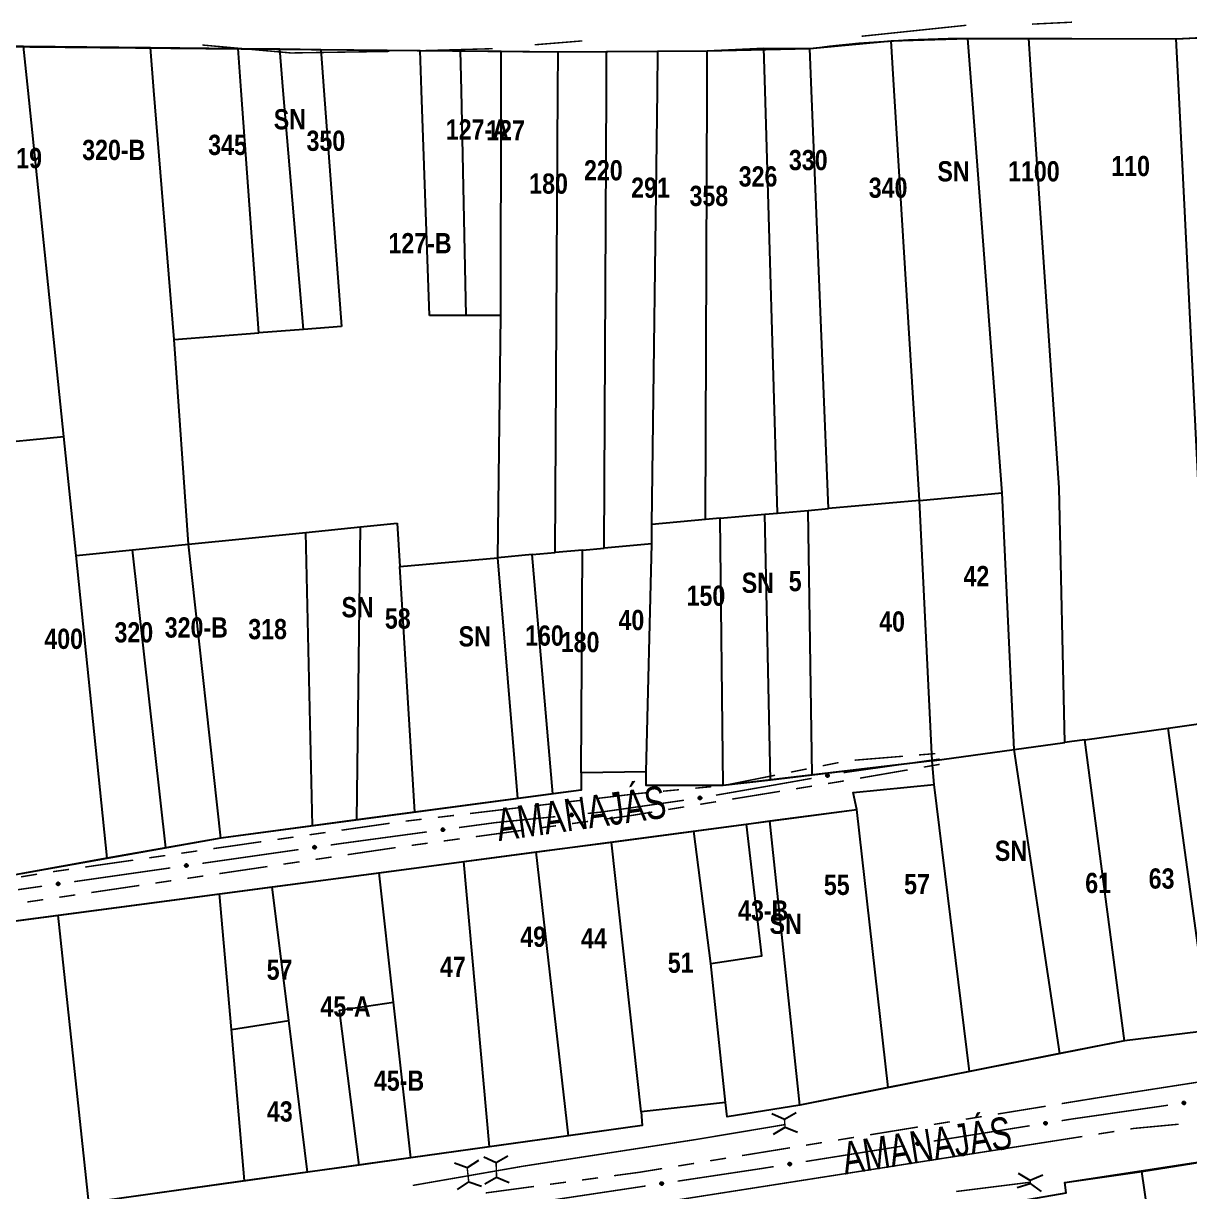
# Model space of a CAD drawing. Extents: x 203591 to 208218, y 4854879 to 4857795.
# Drawn here: x 204507.6 to 204651.7, y 4855887 to 4856031.3 of the extents above; entities that cross this region are included whole.
import ezdxf
from ezdxf.enums import TextEntityAlignment as Align

# ---------------------------------------------------------------- set-up
doc = ezdxf.new("R2010")
doc.units = 0
doc.header["$LTSCALE"] = 1.5
doc.header["$MEASUREMENT"] = 0
for name, pattern in [('PHANTOMX2', [5, 2.5, -0.5, 0.5, -0.5, 0.5, -0.5]), ('TRACO_05', [11, 7, -1, 0.5, -1, 0.5, -1]), ('TRACO_25', [8, 3, -1, 1, -1, 1, -1])]:
    doc.linetypes.add(name, pattern=pattern)
for name, color, linetype in [('CD-MALHA-LOTES', 40, 'CONTINUOUS'), ('HD-VALAS-DRENOS', 170, 'CONTINUOUS'), ('RU-QUADRAS', 210, 'CONTINUOUS'), ('SV-EIXO-RUA-N-PAV', 6, 'CONTINUOUS'), ('SV-ESTIVAS', 7, 'CONTINUOUS'), ('SV-RUA-NAO-PAV-S-GUIA-C-GUIA', 7, 'PHANTOMX2'), ('SV-TXT-RUA-N-PAV-S-GUIA-C-GUIA', 7, 'CONTINUOUS'), ('Th_NmrPorta', 7, 'CONTINUOUS')]:
    doc.layers.add(name, color=color, linetype=linetype)
doc.styles.add('ARIAL', font='ARIAL.TTF')
doc.styles.get("Standard").update_dxf_attribs({"font": 'swisscbo.ttf'})

# ---------------------------------------------------------------- blocks, each defined once
blk = doc.blocks.new('COD045', base_point=(204631.98, 4855888.34))
at = {"layer": 'SV-ESTIVAS'}
blk.add_lwpolyline([(204632.728538, 4855886.842924), (204631.98, 4855888.34), (204632.728538, 4855889.842924)], dxfattribs=at)

msp = doc.modelspace()

# ---------------------------------------------------------------- linework, layer by layer
at = {"layer": 'CD-MALHA-LOTES', "linetype": 'Continuous', "flags": 128}
for points in [[(204650.01, 4856029.37), (204672.44, 4856030.52)], [(204498.74, 4856028.53), (204507.61, 4856028.44)], [(204507.61, 4856028.44), (204523.31, 4856028.28)], [(204508.18, 4856023), (204507.61, 4856028.44)], [(204523.31, 4856028.28), (204534.12, 4856028.17)], [(204523.73, 4856023), (204523.31, 4856028.28)], [(204534.12, 4856028.17), (204539.26, 4856028.12)], [(204534.49, 4856023), (204534.12, 4856028.17)], [(204592.08, 4856027.88), (204599.07, 4856028.22)], [(204599.07, 4856028.22), (204604.73, 4856028.15)], [(204599.22, 4856023), (204599.07, 4856028.22)], [(204604.73, 4856028.15), (204614.79, 4856029.11)], [(204604.94, 4856023), (204604.73, 4856028.15)], [(204614.79, 4856029.11), (204624.26, 4856029.41)], [(204615.17, 4856023), (204614.79, 4856029.11)], [(204624.26, 4856029.41), (204631.78, 4856029.4)], [(204624.75, 4856023), (204624.26, 4856029.41)], [(204632.21, 4856023), (204631.78, 4856029.4)], [(204631.78, 4856029.4), (204637.11, 4856029.39)], [(204637.11, 4856029.39), (204650.01, 4856029.37)], [(204650.33, 4856023), (204650.01, 4856029.37)], [(204539.26, 4856028.12), (204544.34, 4856028.06)], [(204539.69, 4856023), (204539.26, 4856028.12)], [(204544.34, 4856028.06), (204556.61, 4856027.94)], [(204544.34, 4856028.06), (204544.72, 4856023)], [(204556.61, 4856027.94), (204561.6, 4856027.89)], [(204556.78, 4856023), (204556.61, 4856027.94)], [(204561.6, 4856027.89), (204566.6, 4856027.84)], [(204561.7, 4856023), (204561.6, 4856027.89)], [(204566.6, 4856027.84), (204573.65, 4856027.77)], [(204566.6, 4856023), (204566.6, 4856027.84)], [(204573.62, 4856023), (204573.65, 4856027.77)], [(204573.65, 4856027.77), (204579.64, 4856027.8)], [(204579.62, 4856023), (204579.64, 4856027.8)], [(204579.64, 4856027.8), (204585.97, 4856027.84)], [(204585.91, 4856023), (204585.97, 4856027.84)], [(204585.97, 4856027.84), (204592.08, 4856027.88)], [(204592.06, 4856023), (204592.08, 4856027.88)], [(204512.61, 4855980.24), (204508.18, 4856023)], [(204526.21, 4855992.22), (204523.73, 4856023)], [(204536.67, 4855993.04), (204534.49, 4856023)], [(204542.2, 4855993.47), (204539.69, 4856023)], [(204544.72, 4856023), (204546.88, 4855993.84)], [(204557.77, 4855995.18), (204556.78, 4856023)], [(204562.28, 4855995.17), (204561.7, 4856023)], [(204566.59, 4855995.18), (204566.6, 4856023)], [(204573.27, 4855965.91), (204573.62, 4856023)], [(204579.32, 4855966.46), (204579.62, 4856023)], [(204585.24, 4855969.39), (204585.91, 4856023)], [(204591.87, 4855969.99), (204592.06, 4856023)], [(204600.73, 4855970.78), (204599.22, 4856023)], [(204607.06, 4855971.35), (204604.94, 4856023)], [(204618.29, 4855972.35), (204615.17, 4856023)], [(204628.52, 4855973.27), (204624.75, 4856023)], [(204636.26, 4855942.45), (204635.54, 4855973.9), (204632.21, 4856023)], [(204654.19, 4855944.94), (204650.33, 4856023)], [(204562.28, 4855995.17), (204557.77, 4855995.18)], [(204566.59, 4855995.18), (204562.28, 4855995.17)], [(204566.22, 4855965.27), (204566.59, 4855995.18)], [(204546.88, 4855993.84), (204542.2, 4855993.47)], [(204526.21, 4855992.22), (204536.67, 4855993.04)], [(204528, 4855966.95), (204526.21, 4855992.22)], [(204542.2, 4855993.47), (204536.67, 4855993.04)], [(204502.47, 4855979.25), (204512.61, 4855980.24)], [(204514.12, 4855965.55), (204512.61, 4855980.24)], [(204618.29, 4855972.35), (204607.06, 4855971.35)], [(204618.29, 4855972.35), (204628.52, 4855973.27)], [(204619.86, 4855940.17), (204618.29, 4855972.35)], [(204629.97, 4855941.57), (204628.52, 4855973.27)], [(204593.68, 4855970.15), (204599.19, 4855970.64)], [(204599.19, 4855970.64), (204600.73, 4855970.78)], [(204599.9, 4855937.81), (204599.19, 4855970.64)], [(204600.73, 4855970.78), (204604.54, 4855971.12)], [(204604.54, 4855971.12), (204607.06, 4855971.35)], [(204605.03, 4855938.42), (204604.54, 4855971.12)], [(204542.47, 4855968.4), (204549.25, 4855969.08)], [(204548.77, 4855932.87), (204549.25, 4855969.08)], [(204549.25, 4855969.08), (204553.75, 4855969.53)], [(204553.75, 4855969.53), (204554.08, 4855964.17)], [(204591.87, 4855969.99), (204585.24, 4855969.39)], [(204585.24, 4855967), (204585.24, 4855969.39)], [(204593.68, 4855970.15), (204591.87, 4855969.99)], [(204594.05, 4855937.13), (204593.68, 4855970.15)], [(204528, 4855966.95), (204542.47, 4855968.4)], [(204543.31, 4855932.15), (204542.47, 4855968.4)], [(204514.12, 4855965.55), (204521.08, 4855966.25)], [(204521.08, 4855966.25), (204528, 4855966.95)], [(204525.19, 4855929.43), (204521.08, 4855966.25)], [(204531.98, 4855930.64), (204528, 4855966.95)], [(204576.65, 4855966.22), (204573.27, 4855965.91)], [(204576.51, 4855938.68), (204576.65, 4855966.22)], [(204576.65, 4855966.22), (204579.32, 4855966.46)], [(204585.24, 4855967), (204579.32, 4855966.46)], [(204584.54, 4855938.82), (204585.24, 4855967)], [(204517.96, 4855928.14), (204514.12, 4855965.55)], [(204554.08, 4855964.17), (204566.22, 4855965.27)], [(204570.45, 4855965.66), (204566.22, 4855965.27)], [(204568.66, 4855935.52), (204566.22, 4855965.27)], [(204570.45, 4855965.66), (204573.27, 4855965.91)], [(204573.01, 4855936.1), (204570.45, 4855965.66)], [(204555.94, 4855933.83), (204554.08, 4855964.17)], [(204648.99, 4855944.22), (204654.19, 4855944.94)], [(204638.7, 4855942.79), (204648.99, 4855944.22)], [(204654.1, 4855906.87), (204648.99, 4855944.22)], [(204619.86, 4855940.17), (204629.97, 4855941.57)], [(204629.97, 4855941.57), (204636.26, 4855942.45)], [(204635.61, 4855904.01), (204629.97, 4855941.57)], [(204637.11, 4855942.56), (204636.26, 4855942.45)], [(204638.7, 4855942.79), (204637.11, 4855942.56)], [(204643.62, 4855905.6), (204638.7, 4855942.79)], [(204619.86, 4855940.17), (204605.03, 4855938.42)], [(204620.11, 4855937.27), (204619.86, 4855940.17)], [(204576.51, 4855938.68), (204576.51, 4855936.56), (204573.01, 4855936.1)], [(204584.54, 4855938.82), (204576.51, 4855938.68)], [(204594.05, 4855937.13), (204584.54, 4855937.13), (204584.54, 4855938.82)], [(204599.9, 4855937.81), (204594.05, 4855937.13)], [(204605.03, 4855938.42), (204599.9, 4855937.81)], [(204610.53, 4855934.17), (204610.11, 4855936.28), (204620.11, 4855937.27)], [(204624.47, 4855901.81), (204620.11, 4855937.27)], [(204573.01, 4855936.1), (204568.66, 4855935.52)], [(204568.66, 4855935.52), (204555.94, 4855933.83)], [(204555.94, 4855933.83), (204548.77, 4855932.87)], [(204599.81, 4855932.75), (204610.53, 4855934.17)], [(204614.44, 4855899.82), (204610.53, 4855934.17)], [(204543.31, 4855932.15), (204531.98, 4855930.64)], [(204548.77, 4855932.87), (204543.31, 4855932.15)], [(204580.23, 4855930.15), (204590.4, 4855931.5)], [(204590.4, 4855931.5), (204596.9, 4855932.36)], [(204592.5, 4855915.15), (204590.4, 4855931.5)], [(204592.5, 4855915.15), (204598.83, 4855916.07), (204596.9, 4855932.36)], [(204596.9, 4855932.36), (204599.81, 4855932.75)], [(204603.52, 4855897.66), (204599.81, 4855932.75)], [(204531.98, 4855930.64), (204525.19, 4855929.43)], [(204570.93, 4855928.92), (204580.23, 4855930.15)], [(204583.9, 4855896.83), (204580.23, 4855930.15)], [(204525.19, 4855929.43), (204517.96, 4855928.14)], [(204562.02, 4855927.74), (204570.93, 4855928.92)], [(204574.94, 4855893.87), (204570.93, 4855928.92)], [(204517.96, 4855928.14), (204506.58, 4855926.11)], [(204551.55, 4855926.35), (204562.02, 4855927.74)], [(204565.16, 4855892.5), (204562.02, 4855927.74)], [(204538.34, 4855924.6), (204551.55, 4855926.35)], [(204553.33, 4855910.35), (204551.55, 4855926.35)], [(204531.82, 4855923.74), (204538.34, 4855924.6)], [(204540.38, 4855908.11), (204538.34, 4855924.6)], [(204511.91, 4855921.1), (204531.82, 4855923.74)], [(204533.29, 4855906.98), (204531.82, 4855923.74)], [(204478.88, 4855916.73), (204511.91, 4855921.1)], [(204515.67, 4855885.59), (204511.91, 4855921.1)], [(204594.33, 4855897.96), (204592.5, 4855915.15)], [(204549.06, 4855890.25), (204546.64, 4855909.37), (204553.33, 4855910.35)], [(204555.47, 4855891.15), (204553.33, 4855910.35)], [(204533.29, 4855906.98), (204540.38, 4855908.11)], [(204534.92, 4855888.28), (204533.29, 4855906.98)], [(204542.69, 4855889.36), (204540.38, 4855908.11)], [(204643.62, 4855905.6), (204637.11, 4855904.31)], [(204654.1, 4855906.87), (204643.62, 4855905.6)], [(204637.11, 4855904.31), (204635.61, 4855904.01)], [(204635.61, 4855904.01), (204624.47, 4855901.81)], [(204624.47, 4855901.81), (204614.44, 4855899.82)], [(204614.44, 4855899.82), (204603.52, 4855897.66)], [(204583.9, 4855896.83), (204584.04, 4855895.14), (204574.94, 4855893.87)], [(204594.33, 4855897.96), (204583.9, 4855896.83)], [(204603.52, 4855897.66), (204594.53, 4855896.21), (204594.33, 4855897.96)], [(204565.16, 4855892.5), (204555.47, 4855891.15)], [(204574.94, 4855893.87), (204565.16, 4855892.5)], [(204555.47, 4855891.15), (204549.06, 4855890.25)], [(204645.75, 4855889.45), (204658.61, 4855891.5)], [(204549.06, 4855890.25), (204542.69, 4855889.36)], [(204534.92, 4855888.28), (204515.67, 4855885.59)], [(204542.69, 4855889.36), (204534.92, 4855888.28)], [(204636.26, 4855888.1), (204637.11, 4855888.22)], [(204637.11, 4855888.22), (204645.75, 4855889.45)], [(204650.91, 4855854.04), (204645.75, 4855889.45)], [(204636.4, 4855886.82), (204636.26, 4855888.1)]]:
    msp.add_lwpolyline(points, dxfattribs=at)
at = {"layer": 'HD-VALAS-DRENOS', "linetype": 'TRACO_05', "const_width": 0.18, "flags": 128}
for points in [[(204611.13, 4856029.68), (204624.08, 4856031.04)], [(204632.18, 4856031.18), (204637.12, 4856031.42)], [(204529.7, 4856028.6), (204540.64, 4856027.62), (204552.82, 4856027.81)], [(204557.11, 4856027.91), (204565.58, 4856028.15)], [(204570.75, 4856028.63), (204576.65, 4856029.11)], [(204555.7, 4855887.73), (204569.36, 4855890.11), (204590.67, 4855893.4), (204601.71, 4855895.25)], [(204622.82, 4855886.98), (204631.93, 4855888.12)]]:
    msp.add_lwpolyline(points, dxfattribs=at)
at = {"layer": 'RU-QUADRAS', "color": 6, "linetype": 'Continuous'}
for points in [[(204495.32, 4856028.52), (204573.65, 4856027.77), (204592.08, 4856027.88), (204604.73, 4856028.15, -0.0317461312), (204624.26, 4856029.41), (204650.01, 4856029.37), (204688.4, 4856031.22)], [(204328.47, 4855729.35), (204320.23, 4855778.16), (204367.85, 4855784.89), (204367.95, 4855783.47), (204399.83, 4855788.77), (204399.74, 4855789.91), (204442.39, 4855796.45), (204441.82, 4855801.19), (204318.81, 4855784.51), (204312.55, 4855827.72), (204431.87, 4855845.73), (204439.64, 4855851.6), (204453.85, 4855859.18), (204489.67, 4855865.06), (204489.3, 4855867.71), (204498.39, 4855868.85), (204534.41, 4855872.26, -0.0077009033), (204618.45, 4855883.7), (204636.4, 4855886.82), (204636.26, 4855888.1), (204658.61, 4855891.5)]]:
    msp.add_lwpolyline(points, format="xyb", dxfattribs=at)
for points in [[(204461.6, 4855914.44), (204610.53, 4855934.17), (204610.11, 4855936.28), (204620.11, 4855937.27), (204619.86, 4855940.17), (204594.05, 4855937.13), (204584.54, 4855937.13), (204584.54, 4855938.82), (204576.51, 4855938.68), (204576.51, 4855936.56), (204531.98, 4855930.64), (204479.08, 4855921.2)], [(204723.59, 4855915.31), (204643.62, 4855905.6), (204603.52, 4855897.66), (204594.53, 4855896.21), (204594.33, 4855897.96), (204583.9, 4855896.83), (204584.04, 4855895.14), (204465.97, 4855878.65)]]:
    msp.add_lwpolyline(points, dxfattribs=at)
at = {"layer": 'SV-EIXO-RUA-N-PAV', "const_width": 0.18, "flags": 128}
for points in [[(204620.78, 4855940.4), (204609.88807, 4855938.861863)], [(204609.45, 4855938.8), (204608.900901, 4855938.7031)], [(204609.88807, 4855938.861863), (204609.45, 4855938.8)], [(204600.037849, 4855937.139032), (204599.42, 4855937.03)], [(204604.961767, 4855938.007959), (204600.037849, 4855937.139032)], [(204599.42, 4855937.03), (204593.142431, 4855935.933548)], [(204589.19181, 4855935.310016), (204579.292475, 4855933.894683)], [(204573.323926, 4855933.284407), (204566.358295, 4855932.591603)], [(204578.91, 4855933.84), (204577.304287, 4855933.680295)], [(204579.292475, 4855933.894683), (204578.91, 4855933.84)], [(204557.437799, 4855931.399858), (204547.52806, 4855930.05931)], [(204565.94, 4855932.55), (204561.401695, 4855931.936077)], [(204566.358295, 4855932.591603), (204565.94, 4855932.55)], [(204546.72, 4855929.95), (204545.547326, 4855929.782475)], [(204547.52806, 4855930.05931), (204546.72, 4855929.95)], [(204541.587528, 4855929.21679), (204529.708134, 4855927.519733)], [(204525.748336, 4855926.954048), (204513.868942, 4855925.256991)], [(204509.909144, 4855924.691306), (204506.939295, 4855924.267042)], [(204637.1, 4855895.93), (204648.977908, 4855897.637426)], [(204635.837525, 4855895.728584), (204636.825036, 4855895.886133)], [(204636.825036, 4855895.886133), (204637.1, 4855895.93)], [(204620.037346, 4855893.207804), (204631.88748, 4855895.098389)], [(204604.237166, 4855890.687025), (204616.087301, 4855892.577609)], [(204588.42288, 4855888.257243), (204598.311513, 4855889.745512)], [(204598.311513, 4855889.745512), (204598.74, 4855889.81)], [(204598.74, 4855889.81), (204600.287121, 4855890.05683)], [(204572.601068, 4855885.876012), (204584.467427, 4855887.661935)]]:
    msp.add_lwpolyline(points, dxfattribs=at)
at = {"layer": 'SV-EIXO-RUA-N-PAV', "flags": 128}
for points in [[(204607.091959, 4855938.272093), (204607.064482, 4855938.231633), (204607.032594, 4855938.202477), (204606.998998, 4855938.185815), (204606.965471, 4855938.178833), (204606.930367, 4855938.175552), (204606.894245, 4855938.180053), (204606.855261, 4855938.193929), (204606.81448, 4855938.221207), (204606.78676, 4855938.255837), (204606.768662, 4855938.2879), (204606.759368, 4855938.32244), (204606.756753, 4855938.356595), (204606.762669, 4855938.393962), (204606.777117, 4855938.433332), (204606.805538, 4855938.473675), (204606.836997, 4855938.502044), (204606.869915, 4855938.517307), (204606.904699, 4855938.526431), (204606.940578, 4855938.52935), (204606.97601, 4855938.524728), (204607.015623, 4855938.510109), (204607.05507, 4855938.48153), (204607.083723, 4855938.450477), (204607.099444, 4855938.417781), (204607.107656, 4855938.383334), (204607.111374, 4855938.348165), (204607.108361, 4855938.311666), (204607.091959, 4855938.272093)], [(204591.329491, 4855935.504446), (204591.300708, 4855935.464904), (204591.267885, 4855935.436806), (204591.233763, 4855935.42125), (204591.200026, 4855935.415366), (204591.164834, 4855935.413234), (204591.128878, 4855935.418912), (204591.090367, 4855935.434054), (204591.050499, 4855935.462649), (204591.023924, 4855935.498165), (204591.006884, 4855935.530802), (204590.998723, 4855935.565627), (204590.997224, 4855935.59985), (204591.004357, 4855935.637003), (204591.020083, 4855935.67588), (204591.049807, 4855935.715274), (204591.082175, 4855935.7426), (204591.115574, 4855935.75678), (204591.150638, 4855935.764763), (204591.186592, 4855935.766509), (204591.221855, 4855935.760732), (204591.26097, 4855935.744828), (204591.299462, 4855935.714975), (204591.327086, 4855935.683003), (204591.341731, 4855935.649812), (204591.348813, 4855935.615115), (204591.351381, 4855935.579843), (204591.347177, 4855935.543462), (204591.329491, 4855935.504446)], [(204575.467977, 4855933.387031), (204575.437525, 4855933.34876), (204575.403527, 4855933.322094), (204575.36877, 4855933.308015), (204575.334812, 4855933.303582), (204575.299561, 4855933.30296), (204575.263881, 4855933.310174), (204575.226055, 4855933.326953), (204575.187449, 4855933.357231), (204575.162421, 4855933.393853), (204575.146795, 4855933.427191), (204575.140134, 4855933.462334), (204575.140104, 4855933.496589), (204575.148823, 4855933.533403), (204575.166201, 4855933.57157), (204575.197586, 4855933.609653), (204575.231096, 4855933.635567), (204575.265072, 4855933.648302), (204575.300445, 4855933.654775), (204575.336442, 4855933.654979), (204575.371424, 4855933.647695), (204575.409821, 4855933.630129), (204575.446999, 4855933.598654), (204575.473226, 4855933.565527), (204575.486435, 4855933.531739), (204575.492024, 4855933.49677), (204575.493078, 4855933.461421), (204575.487319, 4855933.425253), (204575.467977, 4855933.387031)], [(204559.576888, 4855931.578142), (204559.547807, 4855931.538818), (204559.514772, 4855931.510969), (204559.480533, 4855931.495671), (204559.446753, 4855931.490041), (204559.411546, 4855931.488175), (204559.375634, 4855931.494124), (204559.337239, 4855931.509557), (204559.297587, 4855931.538452), (204559.271282, 4855931.574168), (204559.254488, 4855931.606932), (204559.24659, 4855931.641819), (204559.24535, 4855931.676051), (204559.252763, 4855931.71315), (204559.268782, 4855931.751907), (204559.298803, 4855931.791075), (204559.331376, 4855931.818156), (204559.364882, 4855931.832083), (204559.400004, 4855931.839801), (204559.435971, 4855931.841276), (204559.471189, 4855931.835233), (204559.510183, 4855931.819034), (204559.548449, 4855931.788892), (204559.57583, 4855931.756712), (204559.590224, 4855931.723411), (204559.597044, 4855931.688661), (204559.599345, 4855931.653371), (204559.594868, 4855931.617023), (204559.576888, 4855931.578142)], [(204543.725231, 4855929.410978), (204543.696443, 4855929.371439), (204543.663616, 4855929.343344), (204543.629493, 4855929.327792), (204543.595755, 4855929.321912), (204543.560563, 4855929.319784), (204543.524608, 4855929.325466), (204543.486099, 4855929.340612), (204543.446233, 4855929.369212), (204543.419663, 4855929.404731), (204543.402626, 4855929.43737), (204543.394469, 4855929.472196), (204543.392974, 4855929.506419), (204543.400112, 4855929.543571), (204543.415842, 4855929.582447), (204543.44557, 4855929.621837), (204543.477941, 4855929.649159), (204543.511342, 4855929.663336), (204543.546406, 4855929.671315), (204543.582361, 4855929.673057), (204543.617623, 4855929.667276), (204543.656736, 4855929.651367), (204543.695225, 4855929.62151), (204543.722845, 4855929.589535), (204543.737486, 4855929.556342), (204543.744564, 4855929.521644), (204543.747128, 4855929.486372), (204543.742921, 4855929.449992), (204543.725231, 4855929.410978)], [(204527.886039, 4855927.148236), (204527.857251, 4855927.108697), (204527.824424, 4855927.080602), (204527.790301, 4855927.06505), (204527.756563, 4855927.05917), (204527.721371, 4855927.057042), (204527.685416, 4855927.062724), (204527.646907, 4855927.07787), (204527.607041, 4855927.10647), (204527.580471, 4855927.141989), (204527.563434, 4855927.174628), (204527.555277, 4855927.209454), (204527.553782, 4855927.243677), (204527.56092, 4855927.28083), (204527.57665, 4855927.319705), (204527.606378, 4855927.359095), (204527.63875, 4855927.386418), (204527.67215, 4855927.400594), (204527.707214, 4855927.408573), (204527.743169, 4855927.410315), (204527.778431, 4855927.404534), (204527.817544, 4855927.388625), (204527.856034, 4855927.358768), (204527.883653, 4855927.326793), (204527.898294, 4855927.2936), (204527.905373, 4855927.258902), (204527.907937, 4855927.22363), (204527.903729, 4855927.18725), (204527.886039, 4855927.148236)], [(204512.046847, 4855924.885494), (204512.018059, 4855924.845955), (204511.985233, 4855924.81786), (204511.951109, 4855924.802308), (204511.917372, 4855924.796428), (204511.882179, 4855924.7943), (204511.846224, 4855924.799982), (204511.807715, 4855924.815128), (204511.76785, 4855924.843728), (204511.741279, 4855924.879247), (204511.724242, 4855924.911886), (204511.716085, 4855924.946712), (204511.71459, 4855924.980935), (204511.721728, 4855925.018088), (204511.737458, 4855925.056963), (204511.767186, 4855925.096353), (204511.799558, 4855925.123676), (204511.832959, 4855925.137852), (204511.868023, 4855925.145831), (204511.903978, 4855925.147573), (204511.93924, 4855925.141792), (204511.978352, 4855925.125883), (204512.016842, 4855925.096026), (204512.044461, 4855925.064051), (204512.059103, 4855925.030858), (204512.066181, 4855924.99616), (204512.068745, 4855924.960888), (204512.064537, 4855924.924508), (204512.046847, 4855924.885494)], [(204650.799678, 4855898.010513), (204650.828431, 4855898.050077), (204650.861233, 4855898.078201), (204650.895343, 4855898.093782), (204650.929075, 4855898.099692), (204650.964266, 4855898.101851), (204651.000226, 4855898.0962), (204651.038748, 4855898.081088), (204651.078639, 4855898.052523), (204651.10524, 4855898.017027), (204651.122305, 4855897.984403), (204651.130493, 4855897.949584), (204651.132018, 4855897.915363), (204651.124913, 4855897.878204), (204651.109216, 4855897.839314), (204651.079522, 4855897.799898), (204651.047175, 4855897.772548), (204651.013786, 4855897.758342), (204650.978729, 4855897.750333), (204650.942776, 4855897.748559), (204650.907509, 4855897.75431), (204650.868382, 4855897.770184), (204650.829867, 4855897.800007), (204650.802219, 4855897.831958), (204650.787549, 4855897.865139), (204650.780441, 4855897.89983), (204650.777846, 4855897.9351), (204650.782021, 4855897.971484), (204650.799678, 4855898.010513)], [(204633.703273, 4855895.499555), (204633.731412, 4855895.539558), (204633.763776, 4855895.568185), (204633.797642, 4855895.584291), (204633.831279, 4855895.590721), (204633.866432, 4855895.593423), (204633.902475, 4855895.588328), (204633.941226, 4855895.573812), (204633.981552, 4855895.545866), (204634.008699, 4855895.510785), (204634.026266, 4855895.478429), (204634.03499, 4855895.44374), (204634.037043, 4855895.409546), (204634.030512, 4855895.372282), (204634.015418, 4855895.333155), (204633.986336, 4855895.293286), (204633.954415, 4855895.265439), (204633.921249, 4855895.25072), (204633.88632, 4855895.24217), (204633.850398, 4855895.239841), (204633.815047, 4855895.245047), (204633.77568, 4855895.260315), (204633.736709, 4855895.28954), (204633.708571, 4855895.321061), (204633.69339, 4855895.354011), (204633.685747, 4855895.388588), (204633.682608, 4855895.423814), (204633.686222, 4855895.460258), (204633.703273, 4855895.499555)], [(204617.903094, 4855892.978776), (204617.931233, 4855893.018779), (204617.963597, 4855893.047405), (204617.997462, 4855893.063512), (204618.0311, 4855893.069941), (204618.066253, 4855893.072644), (204618.102296, 4855893.067548), (204618.141047, 4855893.053032), (204618.181373, 4855893.025087), (204618.208519, 4855892.990005), (204618.226086, 4855892.957649), (204618.23481, 4855892.92296), (204618.236863, 4855892.888767), (204618.230332, 4855892.851502), (204618.215238, 4855892.812376), (204618.186157, 4855892.772506), (204618.154235, 4855892.744659), (204618.12107, 4855892.72994), (204618.086141, 4855892.72139), (204618.050219, 4855892.719062), (204618.014867, 4855892.724267), (204617.9755, 4855892.739535), (204617.936529, 4855892.768761), (204617.908392, 4855892.800281), (204617.893211, 4855892.833231), (204617.885568, 4855892.867809), (204617.882429, 4855892.903034), (204617.886042, 4855892.939479), (204617.903094, 4855892.978776)], [(204602.102914, 4855890.457996), (204602.131054, 4855890.497999), (204602.163418, 4855890.526625), (204602.197283, 4855890.542732), (204602.23092, 4855890.549162), (204602.266073, 4855890.551864), (204602.302116, 4855890.546769), (204602.340867, 4855890.532253), (204602.381194, 4855890.504307), (204602.40834, 4855890.469226), (204602.425907, 4855890.436869), (204602.434631, 4855890.402181), (204602.436684, 4855890.367987), (204602.430153, 4855890.330723), (204602.415059, 4855890.291596), (204602.385977, 4855890.251726), (204602.354056, 4855890.223879), (204602.32089, 4855890.20916), (204602.285961, 4855890.20061), (204602.25004, 4855890.198282), (204602.214688, 4855890.203487), (204602.175321, 4855890.218756), (204602.13635, 4855890.247981), (204602.108212, 4855890.279502), (204602.093031, 4855890.312451), (204602.085388, 4855890.347029), (204602.082249, 4855890.382254), (204602.085863, 4855890.418699), (204602.102914, 4855890.457996)], [(204586.28669, 4855888.04706), (204586.315181, 4855888.086813), (204586.347797, 4855888.115153), (204586.381803, 4855888.13096), (204586.415496, 4855888.137092), (204586.450671, 4855888.139484), (204586.486668, 4855888.134071), (204586.525289, 4855888.119214), (204586.565367, 4855888.090913), (204586.592203, 4855888.055594), (204586.609484, 4855888.023083), (204586.617901, 4855887.988319), (204586.619652, 4855887.954109), (204586.612793, 4855887.916903), (204586.597354, 4855887.877911), (204586.567921, 4855887.8383), (204586.535756, 4855887.810736), (204586.502462, 4855887.79631), (204586.467458, 4855887.788069), (204586.431517, 4855887.786058), (204586.396213, 4855887.791575), (204586.356982, 4855887.80719), (204586.318271, 4855887.836758), (204586.290413, 4855887.868526), (204586.275523, 4855887.901608), (204586.268186, 4855887.936252), (204586.265358, 4855887.971504), (204586.269292, 4855888.007915), (204586.28669, 4855888.04706)]]:
    msp.add_lwpolyline(points, close=True, dxfattribs=at)
for points in [[(204607.083723, 4855938.450477), (204606.756753, 4855938.356595)], [(204607.099444, 4855938.417781), (204606.759368, 4855938.32244)], [(204607.088032, 4855938.434283), (204606.760945, 4855938.340536)], [(204607.05507, 4855938.48153), (204606.762669, 4855938.393962)], [(204607.067085, 4855938.466612), (204606.764186, 4855938.377134)], [(204607.100916, 4855938.400531), (204606.765293, 4855938.308049)], [(204607.107656, 4855938.383334), (204606.768662, 4855938.2879)], [(204607.031831, 4855938.493646), (204606.772802, 4855938.41468)], [(204607.015623, 4855938.510109), (204606.777117, 4855938.433332)], [(204607.105975, 4855938.364012), (204606.78292, 4855938.270977)], [(204607.111374, 4855938.348165), (204606.78676, 4855938.255837)], [(204606.990807, 4855938.514118), (204606.798887, 4855938.455309)], [(204607.105185, 4855938.329233), (204606.80521, 4855938.238885)], [(204606.97601, 4855938.524728), (204606.805538, 4855938.473675)], [(204607.108361, 4855938.311666), (204606.81448, 4855938.221207)], [(204606.954131, 4855938.525659), (204606.827501, 4855938.489456)], [(204606.940578, 4855938.52935), (204606.836997, 4855938.502044)], [(204607.099019, 4855938.293505), (204606.838014, 4855938.210033)], [(204607.091959, 4855938.272093), (204606.855261, 4855938.193929)], [(204607.076096, 4855938.250662), (204606.881963, 4855938.188691)], [(204607.064482, 4855938.231633), (204606.894245, 4855938.180053)], [(204607.046376, 4855938.214934), (204606.920853, 4855938.180313)], [(204607.032594, 4855938.202477), (204606.930367, 4855938.175552)], [(204591.327086, 4855935.683003), (204590.997224, 4855935.59985)], [(204591.341731, 4855935.649812), (204590.998723, 4855935.565627)], [(204591.330864, 4855935.666678), (204591.00089, 4855935.583662)], [(204591.342639, 4855935.632523), (204591.004174, 4855935.55105)], [(204591.299462, 4855935.714975), (204591.004357, 4855935.637003)], [(204591.310984, 4855935.699674), (204591.005324, 4855935.620134)], [(204591.348813, 4855935.615115), (204591.006884, 4855935.530802)], [(204591.276631, 4855935.727844), (204591.015161, 4855935.657379)], [(204591.26097, 4855935.744828), (204591.020083, 4855935.67588)], [(204591.346502, 4855935.595859), (204591.020581, 4855935.513422)], [(204591.351381, 4855935.579843), (204591.023924, 4855935.498165)], [(204591.344577, 4855935.561123), (204591.041812, 4855935.480619)], [(204591.236298, 4855935.749645), (204591.042559, 4855935.697135)], [(204591.221855, 4855935.760732), (204591.049807, 4855935.715274)], [(204591.347177, 4855935.543462), (204591.050499, 4855935.462649)], [(204591.200017, 4855935.762377), (204591.072273, 4855935.730329)], [(204591.337248, 4855935.525615), (204591.073656, 4855935.450712)], [(204591.186592, 4855935.766509), (204591.082175, 4855935.7426)], [(204591.329491, 4855935.504446), (204591.090367, 4855935.434054)], [(204591.312938, 4855935.483545), (204591.116884, 4855935.427946)], [(204591.300708, 4855935.464904), (204591.128878, 4855935.418912)], [(204591.282066, 4855935.448806), (204591.15548, 4855935.418302)], [(204591.267885, 4855935.436806), (204591.164834, 4855935.413234)], [(204575.473226, 4855933.565527), (204575.140104, 4855933.496589)], [(204575.486435, 4855933.531739), (204575.140134, 4855933.462334)], [(204575.476301, 4855933.549055), (204575.143073, 4855933.480259)], [(204575.486602, 4855933.514427), (204575.144956, 4855933.447536)], [(204575.492024, 4855933.49677), (204575.146795, 4855933.427191)], [(204575.446999, 4855933.598654), (204575.148823, 4855933.533403)], [(204575.457854, 4855933.582873), (204575.149066, 4855933.516508)], [(204575.48889, 4855933.477631), (204575.159735, 4855933.40924)], [(204575.424741, 4855933.612489), (204575.160491, 4855933.553297)], [(204575.493078, 4855933.461421), (204575.162421, 4855933.393853)], [(204575.409821, 4855933.630129), (204575.166201, 4855933.57157)], [(204575.485477, 4855933.44301), (204575.17954, 4855933.375557)], [(204575.487319, 4855933.425253), (204575.187449, 4855933.357231)], [(204575.385379, 4855933.636), (204575.189567, 4855933.591842)], [(204575.371424, 4855933.647695), (204575.197586, 4855933.609653)], [(204575.476633, 4855933.407849), (204575.210073, 4855933.344313)], [(204575.349677, 4855933.650275), (204575.220677, 4855933.623732)], [(204575.467977, 4855933.387031), (204575.226055, 4855933.326953)], [(204575.336442, 4855933.654979), (204575.231096, 4855933.635567)], [(204575.450543, 4855933.366859), (204575.252286, 4855933.319715)], [(204575.437525, 4855933.34876), (204575.263881, 4855933.310174)], [(204575.41821, 4855933.333475), (204575.290432, 4855933.308425)], [(204575.403527, 4855933.322094), (204575.299561, 4855933.30296)], [(204559.57583, 4855931.756712), (204559.24535, 4855931.676051)], [(204559.590224, 4855931.723411), (204559.24659, 4855931.641819)], [(204559.579485, 4855931.740358), (204559.248893, 4855931.659836)], [(204559.591002, 4855931.706115), (204559.251931, 4855931.627201)], [(204559.548449, 4855931.788892), (204559.252763, 4855931.71315)], [(204559.559854, 4855931.773503), (204559.253603, 4855931.696274)], [(204559.597044, 4855931.688661), (204559.254488, 4855931.606932)], [(204559.525716, 4855931.801932), (204559.263721, 4855931.733444)], [(204559.594588, 4855931.669423), (204559.268054, 4855931.58945)], [(204559.510183, 4855931.819034), (204559.268782, 4855931.751907)], [(204559.599345, 4855931.653371), (204559.271282, 4855931.574168)], [(204559.5924, 4855931.634703), (204559.289036, 4855931.556488)], [(204559.485548, 4855931.824037), (204559.291418, 4855931.772991)], [(204559.594868, 4855931.617023), (204559.297587, 4855931.538452)], [(204559.471189, 4855931.835233), (204559.298803, 4855931.791075)], [(204559.584803, 4855931.599252), (204559.320653, 4855931.526341)], [(204559.449365, 4855931.837043), (204559.321382, 4855931.805961)], [(204559.435971, 4855931.841276), (204559.331376, 4855931.818156)], [(204559.576888, 4855931.578142), (204559.337239, 4855931.509557)], [(204559.560177, 4855931.557366), (204559.363708, 4855931.503249)], [(204559.547807, 4855931.538818), (204559.375634, 4855931.494124)], [(204559.529043, 4855931.522861), (204559.40223, 4855931.493314)], [(204559.514772, 4855931.510969), (204559.411546, 4855931.488175)], [(204543.722845, 4855929.589535), (204543.392974, 4855929.506419)], [(204543.737486, 4855929.556342), (204543.394469, 4855929.472196)], [(204543.726621, 4855929.573209), (204543.396638, 4855929.490231)], [(204543.738393, 4855929.539053), (204543.399919, 4855929.457618)], [(204543.695225, 4855929.62151), (204543.400112, 4855929.543571)], [(204543.706745, 4855929.606207), (204543.401076, 4855929.526703)], [(204543.744564, 4855929.521644), (204543.402626, 4855929.43737)], [(204543.672396, 4855929.634381), (204543.410918, 4855929.563946)], [(204543.656736, 4855929.651367), (204543.415842, 4855929.582447)], [(204543.742252, 4855929.502388), (204543.416321, 4855929.419989)], [(204543.747128, 4855929.486372), (204543.419663, 4855929.404731)], [(204543.740322, 4855929.467653), (204543.437548, 4855929.387183)], [(204543.632065, 4855929.656187), (204543.43832, 4855929.603699)], [(204543.617623, 4855929.667276), (204543.44557, 4855929.621837)], [(204543.742921, 4855929.449992), (204543.446233, 4855929.369212)], [(204543.595786, 4855929.668923), (204543.468038, 4855929.63689)], [(204543.732989, 4855929.432146), (204543.469389, 4855929.357273)], [(204543.582361, 4855929.673057), (204543.477941, 4855929.649159)], [(204543.725231, 4855929.410978), (204543.486099, 4855929.340612)], [(204543.708675, 4855929.390078), (204543.512615, 4855929.334502)], [(204543.696443, 4855929.371439), (204543.524608, 4855929.325466)], [(204543.677799, 4855929.355343), (204543.551209, 4855929.324853)], [(204543.663616, 4855929.343344), (204543.560563, 4855929.319784)], [(204527.883653, 4855927.326793), (204527.553782, 4855927.243677)], [(204527.898294, 4855927.2936), (204527.555277, 4855927.209454)], [(204527.887429, 4855927.310467), (204527.557446, 4855927.227489)], [(204527.899201, 4855927.276311), (204527.560727, 4855927.194876)], [(204527.856034, 4855927.358768), (204527.56092, 4855927.28083)], [(204527.867553, 4855927.343465), (204527.561885, 4855927.263961)], [(204527.905373, 4855927.258902), (204527.563434, 4855927.174628)], [(204527.833204, 4855927.371639), (204527.571726, 4855927.301204)], [(204527.817544, 4855927.388625), (204527.57665, 4855927.319705)], [(204527.90306, 4855927.239646), (204527.577129, 4855927.157247)], [(204527.907937, 4855927.22363), (204527.580471, 4855927.141989)], [(204527.90113, 4855927.204911), (204527.598356, 4855927.124441)], [(204527.792873, 4855927.393445), (204527.599128, 4855927.340957)], [(204527.778431, 4855927.404534), (204527.606378, 4855927.359095)], [(204527.903729, 4855927.18725), (204527.607041, 4855927.10647)], [(204527.756594, 4855927.406181), (204527.628846, 4855927.374148)], [(204527.893797, 4855927.169404), (204527.630197, 4855927.094531)], [(204527.743169, 4855927.410315), (204527.63875, 4855927.386418)], [(204527.886039, 4855927.148236), (204527.646907, 4855927.07787)], [(204527.869483, 4855927.127336), (204527.673423, 4855927.07176)], [(204527.857251, 4855927.108697), (204527.685416, 4855927.062724)], [(204527.838607, 4855927.092601), (204527.712017, 4855927.062111)], [(204527.824424, 4855927.080602), (204527.721371, 4855927.057042)], [(204512.044461, 4855925.064051), (204511.71459, 4855924.980935)], [(204512.059103, 4855925.030858), (204511.716085, 4855924.946712)], [(204512.048238, 4855925.047725), (204511.718254, 4855924.964747)], [(204512.060009, 4855925.013569), (204511.721535, 4855924.932134)], [(204512.016842, 4855925.096026), (204511.721728, 4855925.018088)], [(204512.028361, 4855925.080723), (204511.722693, 4855925.001219)], [(204512.066181, 4855924.99616), (204511.724242, 4855924.911886)], [(204511.994012, 4855925.108897), (204511.732534, 4855925.038462)], [(204511.978352, 4855925.125883), (204511.737458, 4855925.056963)], [(204512.063868, 4855924.976904), (204511.737938, 4855924.894505)], [(204512.068745, 4855924.960888), (204511.741279, 4855924.879247)], [(204512.061939, 4855924.942169), (204511.759165, 4855924.861699)], [(204511.953681, 4855925.130703), (204511.759936, 4855925.078215)], [(204511.93924, 4855925.141792), (204511.767186, 4855925.096353)], [(204512.064537, 4855924.924508), (204511.76785, 4855924.843728)], [(204511.917402, 4855925.143439), (204511.789654, 4855925.111406)], [(204512.054606, 4855924.906662), (204511.791005, 4855924.831789)], [(204511.903978, 4855925.147573), (204511.799558, 4855925.123676)], [(204512.046847, 4855924.885494), (204511.807715, 4855924.815128)], [(204512.030291, 4855924.864594), (204511.834231, 4855924.809018)], [(204512.018059, 4855924.845955), (204511.846224, 4855924.799982)], [(204511.999415, 4855924.829859), (204511.872825, 4855924.799369)], [(204511.985233, 4855924.81786), (204511.882179, 4855924.7943)], [(204650.777846, 4855897.9351), (204651.10524, 4855898.017027)], [(204650.780441, 4855897.89983), (204651.122305, 4855897.984403)], [(204650.782021, 4855897.971484), (204651.078639, 4855898.052523)], [(204650.782736, 4855897.919088), (204651.108595, 4855898.001772)], [(204650.784636, 4855897.953825), (204651.087339, 4855898.034559)], [(204650.786628, 4855897.882427), (204651.12503, 4855897.964157)], [(204650.787549, 4855897.865139), (204651.130493, 4855897.949584)], [(204650.791938, 4855897.989338), (204651.055473, 4855898.064442)], [(204650.798429, 4855897.848281), (204651.128339, 4855897.931547)], [(204650.799678, 4855898.010513), (204651.038748, 4855898.081088)], [(204650.802219, 4855897.831958), (204651.132018, 4855897.915363)], [(204650.816215, 4855898.031428), (204651.012227, 4855898.087175)], [(204650.818334, 4855897.8153), (204651.123933, 4855897.895072)], [(204650.828431, 4855898.050077), (204651.000226, 4855898.0962)], [(204650.829867, 4855897.800007), (204651.124913, 4855897.878204)], [(204650.847061, 4855898.06619), (204650.973624, 4855898.09679)], [(204650.852708, 4855897.787156), (204651.114124, 4855897.857819)], [(204650.861233, 4855898.078201), (204650.964266, 4855898.101851)], [(204650.868382, 4855897.770184), (204651.109216, 4855897.839314)], [(204650.893058, 4855897.765385), (204651.086756, 4855897.818043)], [(204650.907509, 4855897.75431), (204651.079522, 4855897.799898)], [(204650.929348, 4855897.752681), (204651.057068, 4855897.784826)], [(204650.942776, 4855897.748559), (204651.047175, 4855897.772548)], [(204633.682608, 4855895.423814), (204634.008699, 4855895.510785)], [(204633.685747, 4855895.388588), (204634.026266, 4855895.478429)], [(204633.686222, 4855895.460258), (204633.981552, 4855895.545866)], [(204633.687745, 4855895.40788), (204634.012289, 4855895.495584)], [(204633.689108, 4855895.442642), (204633.990529, 4855895.528039)], [(204633.692202, 4855895.371283), (204634.029303, 4855895.458227)], [(204633.69339, 4855895.354011), (204634.03499, 4855895.44374)], [(204633.695861, 4855895.478263), (204633.958205, 4855895.557426)], [(204633.703273, 4855895.499555), (204633.941226, 4855895.573812)], [(204633.704529, 4855895.337323), (204634.033115, 4855895.425672)], [(204633.708571, 4855895.321061), (204634.037043, 4855895.409546)], [(204633.719486, 4855895.520722), (204633.914614, 4855895.579489)], [(204633.724941, 4855895.304653), (204634.029272, 4855895.389133)], [(204633.731412, 4855895.539558), (204633.902475, 4855895.588328)], [(204633.736709, 4855895.28954), (204634.030512, 4855895.372282)], [(204633.749791, 4855895.555956), (204633.875867, 4855895.588507)], [(204633.763776, 4855895.568185), (204633.866432, 4855895.593423)], [(204633.759745, 4855895.277043), (204634.020039, 4855895.351734)], [(204633.77568, 4855895.260315), (204634.015418, 4855895.333155)], [(204633.800426, 4855895.255898), (204633.993289, 4855895.31154)], [(204633.815047, 4855895.245047), (204633.986336, 4855895.293286)], [(204633.836908, 4855895.243755), (204633.964117, 4855895.277868)], [(204633.850398, 4855895.239841), (204633.954415, 4855895.265439)], [(204617.882429, 4855892.903034), (204618.208519, 4855892.990005)], [(204617.885568, 4855892.867809), (204618.226086, 4855892.957649)], [(204617.886042, 4855892.939479), (204618.181373, 4855893.025087)], [(204617.887566, 4855892.8871), (204618.212109, 4855892.974804)], [(204617.888929, 4855892.921862), (204618.19035, 4855893.007259)], [(204617.892023, 4855892.850503), (204618.229123, 4855892.937447)], [(204617.893211, 4855892.833231), (204618.23481, 4855892.92296)], [(204617.895682, 4855892.957484), (204618.158026, 4855893.036647)], [(204617.903094, 4855892.978776), (204618.141047, 4855893.053032)], [(204617.90435, 4855892.816543), (204618.232935, 4855892.904893)], [(204617.908392, 4855892.800281), (204618.236863, 4855892.888767)], [(204617.919307, 4855892.999943), (204618.114434, 4855893.058709)], [(204617.924761, 4855892.783874), (204618.229093, 4855892.868353)], [(204617.931233, 4855893.018779), (204618.102296, 4855893.067548)], [(204617.936529, 4855892.768761), (204618.230332, 4855892.851502)], [(204617.949612, 4855893.035177), (204618.075688, 4855893.067727)], [(204617.959565, 4855892.756264), (204618.21986, 4855892.830954)], [(204617.963597, 4855893.047405), (204618.066253, 4855893.072644)], [(204617.9755, 4855892.739535), (204618.215238, 4855892.812376)], [(204618.000247, 4855892.735118), (204618.19311, 4855892.79076)], [(204618.014867, 4855892.724267), (204618.186157, 4855892.772506)], [(204618.036729, 4855892.722976), (204618.163937, 4855892.757088)], [(204618.050219, 4855892.719062), (204618.154235, 4855892.744659)], [(204602.082249, 4855890.382254), (204602.40834, 4855890.469226)], [(204602.085388, 4855890.347029), (204602.425907, 4855890.436869)], [(204602.085863, 4855890.418699), (204602.381194, 4855890.504307)], [(204602.087386, 4855890.36632), (204602.41193, 4855890.454025)], [(204602.088749, 4855890.401082), (204602.390171, 4855890.486479)], [(204602.091843, 4855890.329723), (204602.428944, 4855890.416668)], [(204602.093031, 4855890.312451), (204602.434631, 4855890.402181)], [(204602.095502, 4855890.436704), (204602.357847, 4855890.515867)], [(204602.102914, 4855890.457996), (204602.340867, 4855890.532253)], [(204602.10417, 4855890.295764), (204602.432756, 4855890.384113)], [(204602.108212, 4855890.279502), (204602.436684, 4855890.367987)], [(204602.119127, 4855890.479163), (204602.314255, 4855890.53793)], [(204602.124582, 4855890.263094), (204602.428913, 4855890.347574)], [(204602.131054, 4855890.497999), (204602.302116, 4855890.546769)], [(204602.13635, 4855890.247981), (204602.430153, 4855890.330723)], [(204602.149432, 4855890.514397), (204602.275508, 4855890.546947)], [(204602.159386, 4855890.235484), (204602.41968, 4855890.310174)], [(204602.163418, 4855890.526625), (204602.266073, 4855890.551864)], [(204602.175321, 4855890.218756), (204602.415059, 4855890.291596)], [(204602.200068, 4855890.214339), (204602.39293, 4855890.26998)], [(204602.214688, 4855890.203487), (204602.385977, 4855890.251726)], [(204602.236549, 4855890.202196), (204602.363758, 4855890.236309)], [(204602.25004, 4855890.198282), (204602.354056, 4855890.223879)], [(204586.265358, 4855887.971504), (204586.592203, 4855888.055594)], [(204586.268186, 4855887.936252), (204586.609484, 4855888.023083)], [(204586.269292, 4855888.007915), (204586.565367, 4855888.090913)], [(204586.270354, 4855887.955525), (204586.595659, 4855888.040361)], [(204586.272023, 4855887.990273), (204586.574187, 4855888.073007)], [(204586.274488, 4855887.91889), (204586.612342, 4855888.002856)], [(204586.275523, 4855887.901608), (204586.617901, 4855887.988319)], [(204586.27909, 4855888.025834), (204586.542123, 4855888.102679)], [(204586.286514, 4855887.884823), (204586.615867, 4855887.970269)], [(204586.28669, 4855888.04706), (204586.525289, 4855888.119214)], [(204586.290413, 4855887.868526), (204586.619652, 4855887.954109)], [(204586.303089, 4855888.068083), (204586.498728, 4855888.125125)], [(204586.306637, 4855887.851974), (204586.611702, 4855887.933765)], [(204586.315181, 4855888.086813), (204586.486668, 4855888.134071)], [(204586.318271, 4855887.836758), (204586.612793, 4855887.916903)], [(204586.333704, 4855888.103048), (204586.460062, 4855888.134485)], [(204586.341196, 4855887.824058), (204586.602139, 4855887.896448)], [(204586.347797, 4855888.115153), (204586.450671, 4855888.139484)], [(204586.356982, 4855887.80719), (204586.597354, 4855887.877911)], [(204586.381689, 4855887.802555), (204586.575035, 4855887.856492)], [(204586.396213, 4855887.791575), (204586.567921, 4855887.8383)], [(204586.418062, 4855887.790091), (204586.545567, 4855887.823079)], [(204586.431517, 4855887.786058), (204586.535756, 4855887.810736)]]:
    msp.add_lwpolyline(points, dxfattribs=at)
at = {"layer": 'SV-ESTIVAS', "linetype": 'Continuous', "const_width": 0.18, "flags": 128}
for points in [[(204601.68, 4855894.93), (204601.61, 4855895.89)], [(204562.61, 4855888.17), (204562.42, 4855889.91)], [(204565.99, 4855890.54), (204566.05, 4855888.77)], [(204631.95, 4855887.97), (204631.98, 4855888.34)]]:
    msp.add_lwpolyline(points, dxfattribs=at)
at = {"layer": 'SV-RUA-NAO-PAV-S-GUIA-C-GUIA', "linetype": 'TRACO_25', "const_width": 0.18, "flags": 128}
for points in [[(204637.11, 4855898.04), (204640.5, 4855898.59), (204706.52, 4855908.87), (204745.48, 4855915.69), (204759.83, 4855920.36), (204770.19, 4855922.39), (204843.15, 4855932.29), (204880.36, 4855938.7), (204921.76, 4855945.39), (204902.38, 4855986.31), (204887.05, 4856023.02)], [(204637.11, 4855893.57), (204593.06, 4855886.67), (204544.88, 4855879.12), (204478.93, 4855868.79), (204466.05, 4855866.92), (204459.62, 4855865.05), (204454.57, 4855863.39), (204448.41, 4855861.33), (204442.94, 4855859.19), (204436.93, 4855857.04), (204430.92, 4855854.47), (204424.2, 4855851.81), (204417.19, 4855849.6), (204408.28, 4855847.36), (204403.02, 4855846.14), (204395.12, 4855844.57), (204367.34, 4855840.09), (204343.66, 4855835.87), (204317.34, 4855831.9), (204314.08, 4855830.73), (204311.96, 4855829.39), (204310.31, 4855826.66), (204310.14, 4855822.99), (204317.73, 4855783.46), (204342.63, 4855785.8), (204371.25, 4855790.07), (204401.35, 4855795.11), (204439.43, 4855800.78), (204439.73, 4855797.88), (204401.96, 4855792.67), (204371.56, 4855787.64), (204342.2, 4855783.22), (204318.05, 4855779.95), (204325.39, 4855739.12), (204328.67, 4855723.23), (204361.89, 4855726.74), (204405.46, 4855731.69), (204435.71, 4855735.03), (204467.29, 4855739.84), (204489.74, 4855742.41), (204521.62, 4855745.22), (204561.49, 4855748.63), (204600, 4855752.77), (204624.57, 4855755.45), (204637.11, 4855756.7)]]:
    msp.add_lwpolyline(points, dxfattribs=at)
at = {"layer": 'SV-RUA-NAO-PAV-S-GUIA-C-GUIA', "const_width": 0.18, "flags": 128}
for points in [[(204610.268127, 4855940.256859), (204616.248191, 4855940.745565)], [(204618.241545, 4855940.908466), (204620.2349, 4855941.071368)], [(204602.409216, 4855938.787326), (204604.37067, 4855939.17809)], [(204606.332125, 4855939.568853), (204608.293579, 4855939.959617)], [(204616.846297, 4855939.061668), (204610.934338, 4855938.037588)], [(204620.787603, 4855939.744388), (204618.81695, 4855939.403028)], [(204594.563398, 4855937.224272), (204600.447761, 4855938.396563)], [(204608.87, 4855937.68), (204606.989759, 4855937.374363)], [(204608.963685, 4855937.696228), (204608.87, 4855937.68)], [(204578.654036, 4855935.556234), (204583.619173, 4855936.145657)], [(204583.619173, 4855936.145657), (204583.74, 4855936.16)], [(204583.74, 4855936.16), (204584.614534, 4855936.24151)], [(204586.605903, 4855936.427114), (204588.597272, 4855936.612717)], [(204590.588642, 4855936.798321), (204592.580011, 4855936.983924)], [(204601.067491, 4855936.411685), (204595.145224, 4855935.449007)], [(204605.015669, 4855937.05347), (204603.04158, 4855936.732577)], [(204562.765599, 4855933.670081), (204568.723763, 4855934.377389)], [(204570.709818, 4855934.613158), (204572.695872, 4855934.848927)], [(204574.681927, 4855935.084696), (204576.667981, 4855935.320465)], [(204589.222956, 4855934.486329), (204587.248867, 4855934.165436)], [(204593.171135, 4855935.128114), (204591.197046, 4855934.807222)], [(204554.821381, 4855932.727005), (204556.807435, 4855932.962774)], [(204558.79349, 4855933.198543), (204560.779545, 4855933.434312)], [(204582.54, 4855933.4), (204579.340025, 4855932.965589)], [(204583.300689, 4855933.523651), (204582.54, 4855933.4)], [(204585.274778, 4855933.844544), (204583.300689, 4855933.523651)], [(204546.8999, 4855931.610659), (204552.838828, 4855932.464551)], [(204569.430917, 4855931.620382), (204563.485453, 4855930.813257)], [(204573.394561, 4855932.158464), (204571.412739, 4855931.889423)], [(204577.358204, 4855932.696547), (204575.376382, 4855932.427506)], [(204531.062758, 4855929.333613), (204537.001686, 4855930.187506)], [(204538.981329, 4855930.472136), (204540.960971, 4855930.756767)], [(204542.940614, 4855931.041398), (204544.920257, 4855931.326028)], [(204557.539988, 4855930.006133), (204555.558167, 4855929.737092)], [(204561.503631, 4855930.544216), (204559.52181, 4855930.275175)], [(204523.144187, 4855928.195091), (204525.123829, 4855928.479721)], [(204527.103472, 4855928.764352), (204529.083115, 4855929.048983)], [(204553.577346, 4855929.460988), (204547.64174, 4855928.584297)], [(204515.225616, 4855927.056568), (204521.164544, 4855927.91046)], [(204537.749065, 4855927.123145), (204531.813459, 4855926.246454)], [(204541.706135, 4855927.707606), (204539.7276, 4855927.415375)], [(204545.663205, 4855928.292066), (204543.68467, 4855927.999836)], [(204507.317652, 4855925.84948), (204509.290759, 4855926.176357)], [(204511.26633, 4855926.487306), (204513.245973, 4855926.771937)], [(204529.834924, 4855925.954224), (204527.856389, 4855925.661993)], [(204521.920783, 4855924.785302), (204515.985178, 4855923.908611)], [(204525.877853, 4855925.369763), (204523.899318, 4855925.077533)], [(204510.049547, 4855923.032087), (204508.070987, 4855922.740025)], [(204514.006642, 4855923.616381), (204512.028107, 4855923.324151)], [(204627.960203, 4855896.552131), (204633.882414, 4855897.515156)], [(204635.856484, 4855897.836164), (204636.84352, 4855897.996668)], [(204636.84352, 4855897.996668), (204637.11, 4855898.04)], [(204620.063922, 4855895.268099), (204622.037992, 4855895.589107)], [(204624.012062, 4855895.910115), (204625.986133, 4855896.231123)], [(204650.305647, 4855895.290486), (204645.327524, 4855894.823264)], [(204612.16764, 4855893.984066), (204618.089851, 4855894.947091)], [(204642.359374, 4855894.393431), (204640.383535, 4855894.083495)], [(204644.76, 4855894.77), (204644.335213, 4855894.703367)], [(204645.327524, 4855894.823264), (204644.76, 4855894.77)], [(204604.271359, 4855892.700034), (204606.245429, 4855893.021042)], [(204608.219499, 4855893.34205), (204610.19357, 4855893.663058)], [(204637.419776, 4855893.618592), (204637.11, 4855893.57)], [(204638.407696, 4855893.77356), (204637.419776, 4855893.618592)], [(204592.426936, 4855890.773985), (204594.401007, 4855891.094994)], [(204596.375077, 4855891.416002), (204602.297288, 4855892.379026)], [(204583.67, 4855889.35), (204586.504725, 4855889.810961)], [(204588.478796, 4855890.131969), (204590.452866, 4855890.452977)], [(204572.641019, 4855887.868496), (204574.623215, 4855888.134761)], [(204576.605412, 4855888.401026), (204578.587608, 4855888.667291)], [(204580.569805, 4855888.933557), (204583.5431, 4855889.332954)], [(204583.5431, 4855889.332954), (204583.67, 4855889.35)], [(204564.712233, 4855886.803435), (204570.658822, 4855887.602231)]]:
    msp.add_lwpolyline(points, dxfattribs=at)

# ---------------------------------------------------------------- block references
at = {"layer": 'SV-ESTIVAS'}
for p, rotation in [((204601.61, 4855895.89, 11.64), 93.00000000000001), ((204601.68, 4855894.93, 11.64), 274), ((204565.99, 4855890.54, 12.43), 92), ((204562.42, 4855889.91, 12.43), 96), ((204562.61, 4855888.17, 12.43), 278), ((204566.05, 4855888.77, 12.43), 273), ((204631.95, 4855887.97, 11.73), 261), ((204631.98, 4855888.34, 11.73), 86.00000000000001)]:
    msp.add_blockref('COD045', p, dxfattribs=dict(at, rotation=rotation))

# ---------------------------------------------------------------- texts
at = {"layer": 'SV-TXT-RUA-N-PAV-S-GUIA-C-GUIA', "style": 'ARIAL', "width": 0.7}
for rotation, p in [(8, (204566.32, 4855930.26)), (9, (204609.08, 4855889.06))]:
    msp.add_text('AMANAJÁS', height=4, rotation=rotation, dxfattribs=at).set_placement(p)
at = {"layer": 'Th_NmrPorta', "color": 1}
for s, p in [('SN', (204538.525527, 4856019.431963)), ('350', (204542.574287, 4856016.774964)), ('127-A', (204559.781516, 4856018.166725)), ('127', (204564.769322, 4856018.062329)), ('320-B', (204514.865411, 4856015.643586)), ('345', (204530.428007, 4856016.268869)), ('319', (204505.123083, 4856014.631396)), ('330', (204602.157088, 4856014.393141)), ('220', (204576.852339, 4856013.127903)), ('SN', (204620.503031, 4856013.001379)), ('1100', (204629.233169, 4856013.001379)), ('110', (204641.980059, 4856013.653905)), ('180', (204570.083319, 4856011.483095)), ('291', (204582.672431, 4856010.977)), ('326', (204595.957425, 4856012.368761)), ('340', (204612.02594, 4856010.977)), ('358', (204589.884285, 4856009.96481)), ('127-B', (204552.696186, 4856004.12259)), ('SN', (204596.33127, 4855962.177903)), ('5', (204602.139544, 4855962.378188)), ('42', (204623.724159, 4855962.997443)), ('150', (204589.521569, 4855960.57562)), ('SN', (204546.892539, 4855959.157597)), ('58', (204552.250171, 4855957.7556)), ('320-B', (204525.061438, 4855956.654031)), ('318', (204535.376132, 4855956.453745)), ('40', (204581.109585, 4855957.57134)), ('40', (204613.309322, 4855957.389454)), ('400', (204510.190252, 4855955.252033)), ('320', (204518.852593, 4855956.053175)), ('SN', (204561.363154, 4855955.552461)), ('160', (204569.574852, 4855955.652604)), ('180', (204573.98113, 4855954.851463)), ('SN', (204627.607527, 4855929.064727)), ('55', (204606.477424, 4855924.858735)), ('57', (204616.391548, 4855924.958877)), ('61', (204638.760059, 4855925.093905)), ('63', (204646.600059, 4855925.643905)), ('43-B', (204595.884498, 4855921.688594)), ('SN', (204599.767866, 4855920.051887)), ('49', (204568.973996, 4855918.449604)), ('44', (204576.484696, 4855918.249319)), ('57', (204537.651539, 4855914.378179)), ('47', (204559.059873, 4855914.744325)), ('51', (204587.199961, 4855915.245039)), ('45-A', (204544.288829, 4855909.837335)), ('45-B', (204550.898245, 4855900.674281)), ('43', (204537.679414, 4855896.86886))]:
    msp.add_text(s, height=2.5, dxfattribs=at).set_placement(p, align=Align.MIDDLE_LEFT)

doc.saveas('drawing.dxf')
